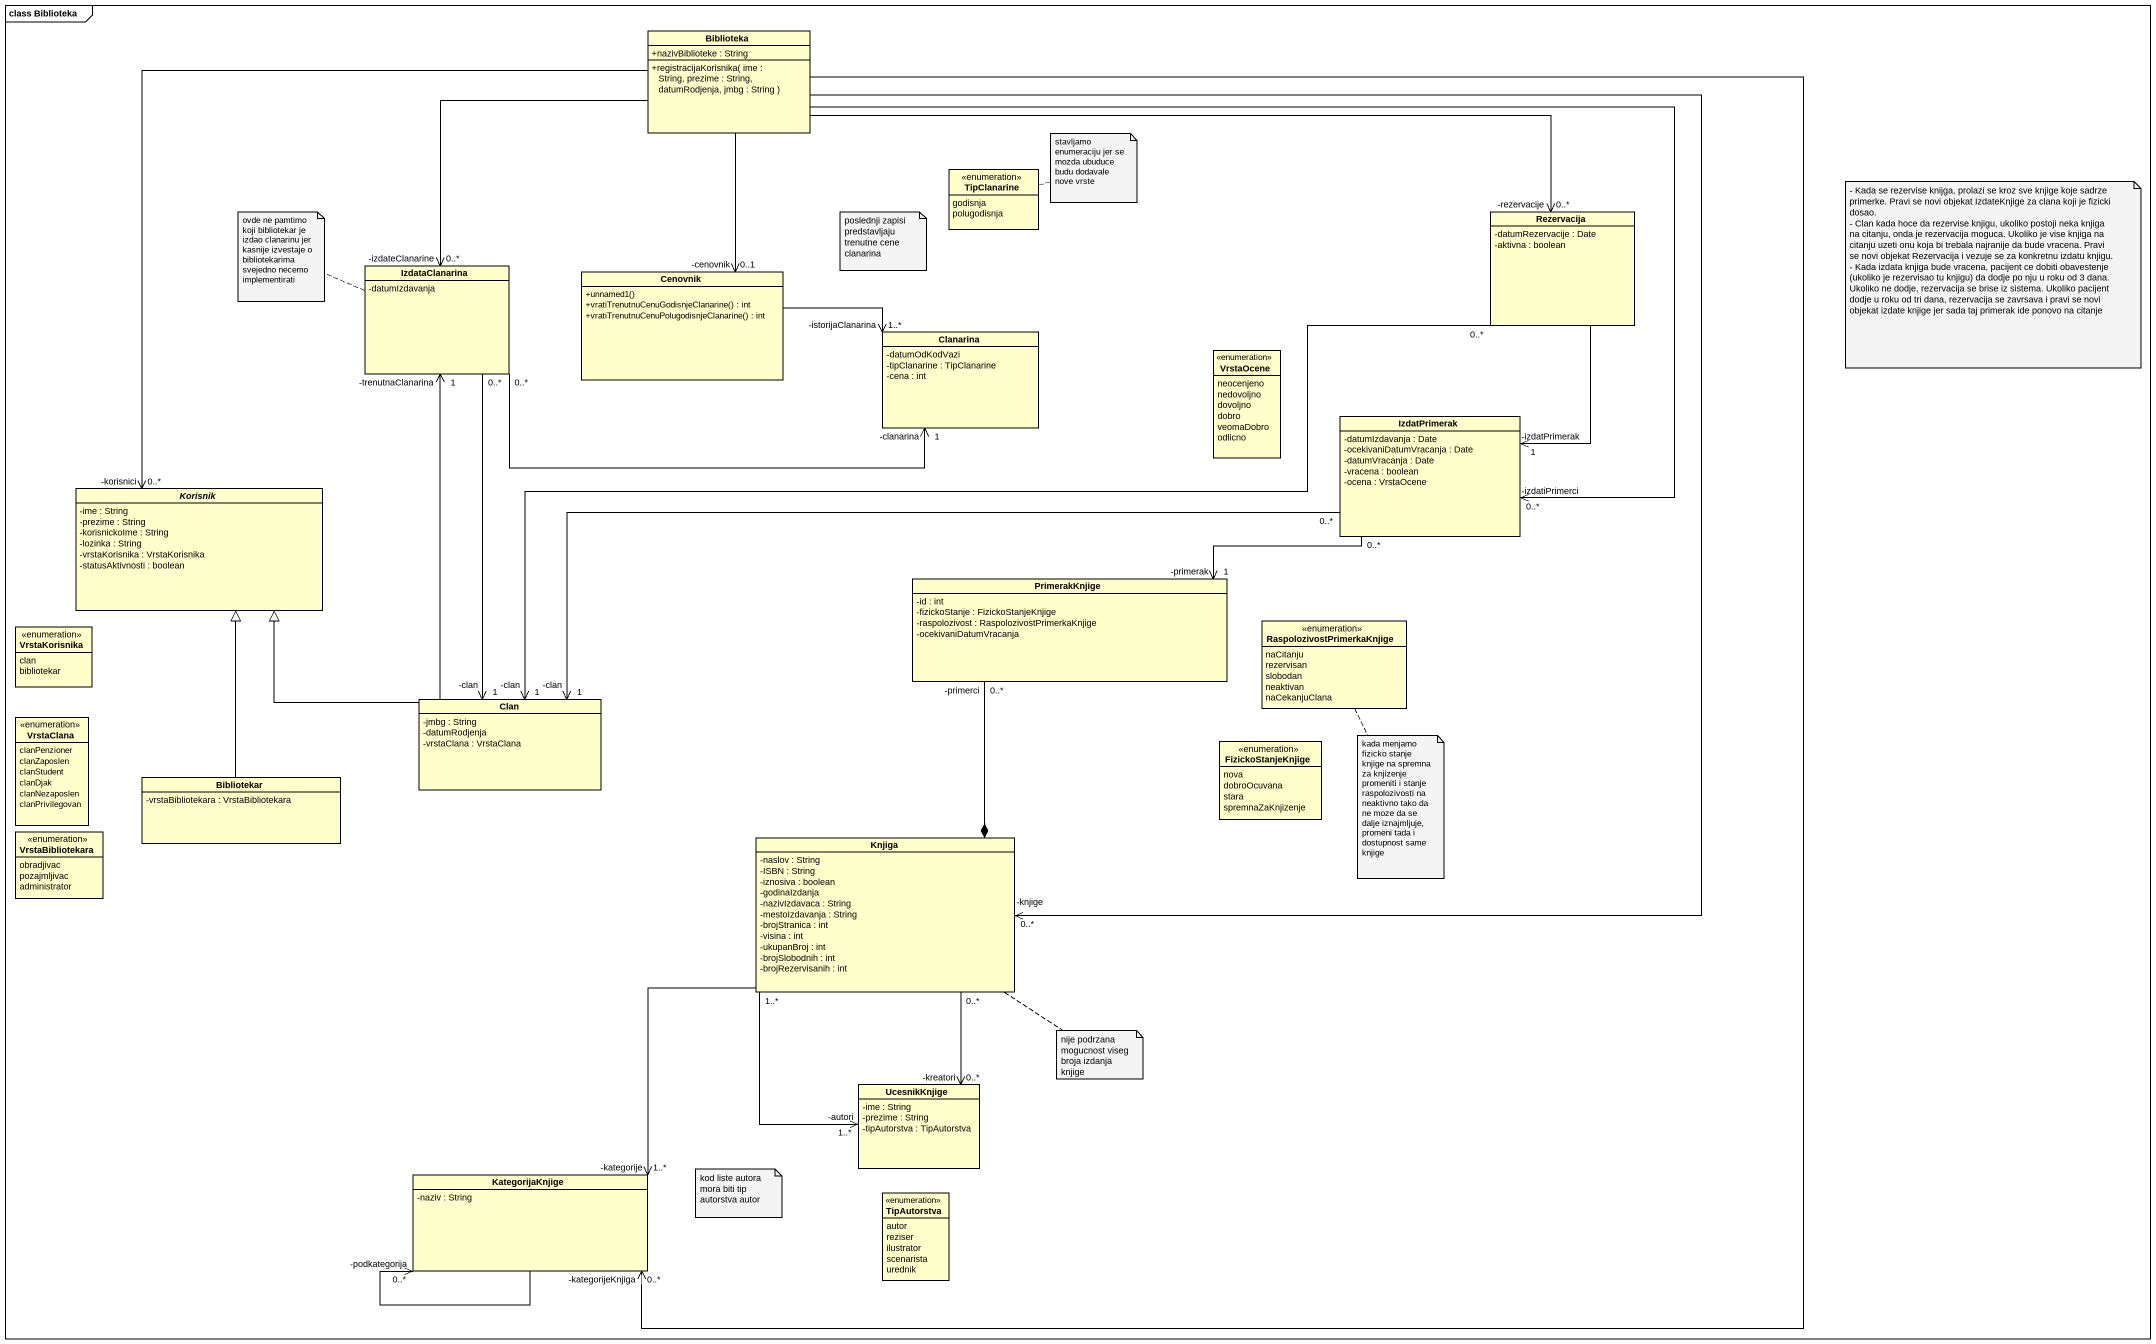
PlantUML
@startuml
mainframe class Biblioteka
hide circle
hide empty members
skinparam classAttributeIconSize 0
class Biblioteka {
  +nazivBiblioteke : String
  +registracijaKorisnika( ime : String, prezime : String, datumRodjenja, jmbg : String )
}
enum TipClanarine {
  godisnja
  polugodisnja
}
class Rezervacija {
  -datumRezervacije : Date
  -aktivna : boolean
}
class IzdataClanarina {
  -datumIzdavanja
}
class Cenovnik {
  +unnamed1()
  +vratiTrenutnuCenuGodisnjeClanarine() : int
  +vratiTrenutnuCenuPolugodisnjeClanarine() : int
}
class Clanarina {
  -datumOdKodVazi
  -tipClanarine : TipClanarine
  -cena : int
}
enum VrstaOcene {
  neocenjeno
  nedovoljno
  dovoljno
  dobro
  veomaDobro
  odlicno
}
class IzdatPrimerak {
  -datumIzdavanja : Date
  -ocekivaniDatumVracanja : Date
  -datumVracanja : Date
  -vracena : boolean
  -ocena : VrstaOcene
}
abstract class Korisnik {
  -ime : String
  -prezime : String
  -korisnickoIme : String
  -lozinka : String
  -vrstaKorisnika : VrstaKorisnika
  -statusAktivnosti : boolean
}
class PrimerakKnjige {
  -id : int
  -fizickoStanje : FizickoStanjeKnjige
  -raspolozivost : RaspolozivostPrimerkaKnjige
  -ocekivaniDatumVracanja
}
enum VrstaKorisnika {
  clan
  bibliotekar
}
enum RaspolozivostPrimerkaKnjige {
  naCitanju
  rezervisan
  slobodan
  neaktivan
  naCekanjuClana
}
enum VrstaClana {
  clanPenzioner
  clanZaposlen
  clanStudent
  clanDjak
  clanNezaposlen
  clanPrivilegovan
}
class Clan {
  -jmbg : String
  -datumRodjenja
  -vrstaClana : VrstaClana
}
enum FizickoStanjeKnjige {
  nova
  dobroOcuvana
  stara
  spremnaZaKnjizenje
}
class Bibliotekar {
  -vrstaBibliotekara : VrstaBibliotekara
}
enum VrstaBibliotekara {
  obradjivac
  pozajmljivac
  administrator
}
class Knjiga {
  -naslov : String
  -ISBN : String
  -iznosiva : boolean
  -godinaIzdanja
  -nazivIzdavaca : String
  -mestoIzdavanja : String
  -brojStranica : int
  -visina : int
  -ukupanBroj : int
  -brojSlobodnih : int
  -brojRezervisanih : int
}
class UcesnikKnjige {
  -ime : String
  -prezime : String
  -tipAutorstva : TipAutorstva
}
class KategorijaKnjige {
  -naziv : String
}
enum TipAutorstva {
  autor
  reziser
  ilustrator
  scenarista
  urednik
}
Biblioteka -right-> "-rezervacije\n0..*" Rezervacija
Biblioteka --> "-izdateClanarine\n0..*" IzdataClanarina
Biblioteka --> "-cenovnik\n0..1" Cenovnik
Biblioteka -right-> "-izdatiPrimerci\n0..*" IzdatPrimerak
Biblioteka --> "-korisnici\n0..*" Korisnik
Biblioteka --> "-knjige\n0..*" Knjiga
Biblioteka --> "-kategorijeKnjiga\n0..*" KategorijaKnjige
Rezervacija --> "1\n-izdatPrimerak" IzdatPrimerak
Rezervacija "0..*" -left-> "-clan\n1" Clan
IzdataClanarina "0..*" -right-> "-clanarina\n1" Clanarina
IzdataClanarina "0..*" --> "-clan\n1" Clan
Cenovnik -right-> "1..*\n-istorijaClanarina" Clanarina
IzdatPrimerak "0..*" -left-> "-primerak\n1" PrimerakKnjige
IzdatPrimerak "0..*" -left-> "-clan\n1" Clan
Clan -up-> "-trenutnaClanarina\n1" IzdataClanarina
Clan -up-|> Korisnik
Bibliotekar -up-|> Korisnik
Knjiga *-up- "0..*\n-primerci" PrimerakKnjige
Knjiga "0..*" --> "0..*\n-kreatori" UcesnikKnjige
Knjiga "1..*" --> "1..*\n-autori" UcesnikKnjige
Knjiga --> "1..*\n-kategorije" KategorijaKnjige
KategorijaKnjige --> "0..*\n-podkategorija" KategorijaKnjige
note right of TipClanarine : stavljamo enumeraciju jer se mozda ubuduce budu dodavale nove vrste
note as N2
  - Kada se rezervise knijga, prolazi se kroz sve knjige koje sadrze primerke. Pravi se novi objekat IzdateKnjige za clana koji je fizicki dosao.
  - Clan kada hoce da rezervise knjigu, ukoliko postoji neka knjiga na citanju, onda je rezervacija moguca. Ukoliko je vise knjiga na citanju uzeti onu koja bi trebala najranije da bude vracena. Pravi se novi objekat Rezervacija i vezuje se za konkretnu izdatu knjigu.
  - Kada izdata knjiga bude vracena, pacijent ce dobiti obavestenje (ukoliko je rezervisao tu knjigu) da dodje po nju u roku od 3 dana. Ukoliko ne dodje, rezervacija se brise iz sistema. Ukoliko pacijent dodje u roku od tri dana, rezervacija se zavrsava i pravi se novi objekat izdate knjige jer sada taj primerak ide ponovo na citanje
end note
note left of IzdataClanarina : ovde ne pamtimo koji bibliotekar je izdao clanarinu jer kasnije izvestaje o bibliotekarima svejedno necemo implementirati
note as N4
  poslednji zapisi predstavljaju trenutne cene clanarina
end note
note bottom of RaspolozivostPrimerkaKnjige : kada menjamo fizicko stanje knjige na spremna za knjizenje promeniti i stanje raspolozivosti na neaktivno tako da ne moze da se dalje iznajmljuje, promeni tada i dostupnost same knjige
note bottom of Knjiga : nije podrzana mogucnost viseg broja izdanja knjige
note as N7
  kod liste autora mora biti tip autorstva autor
end note
@enduml
